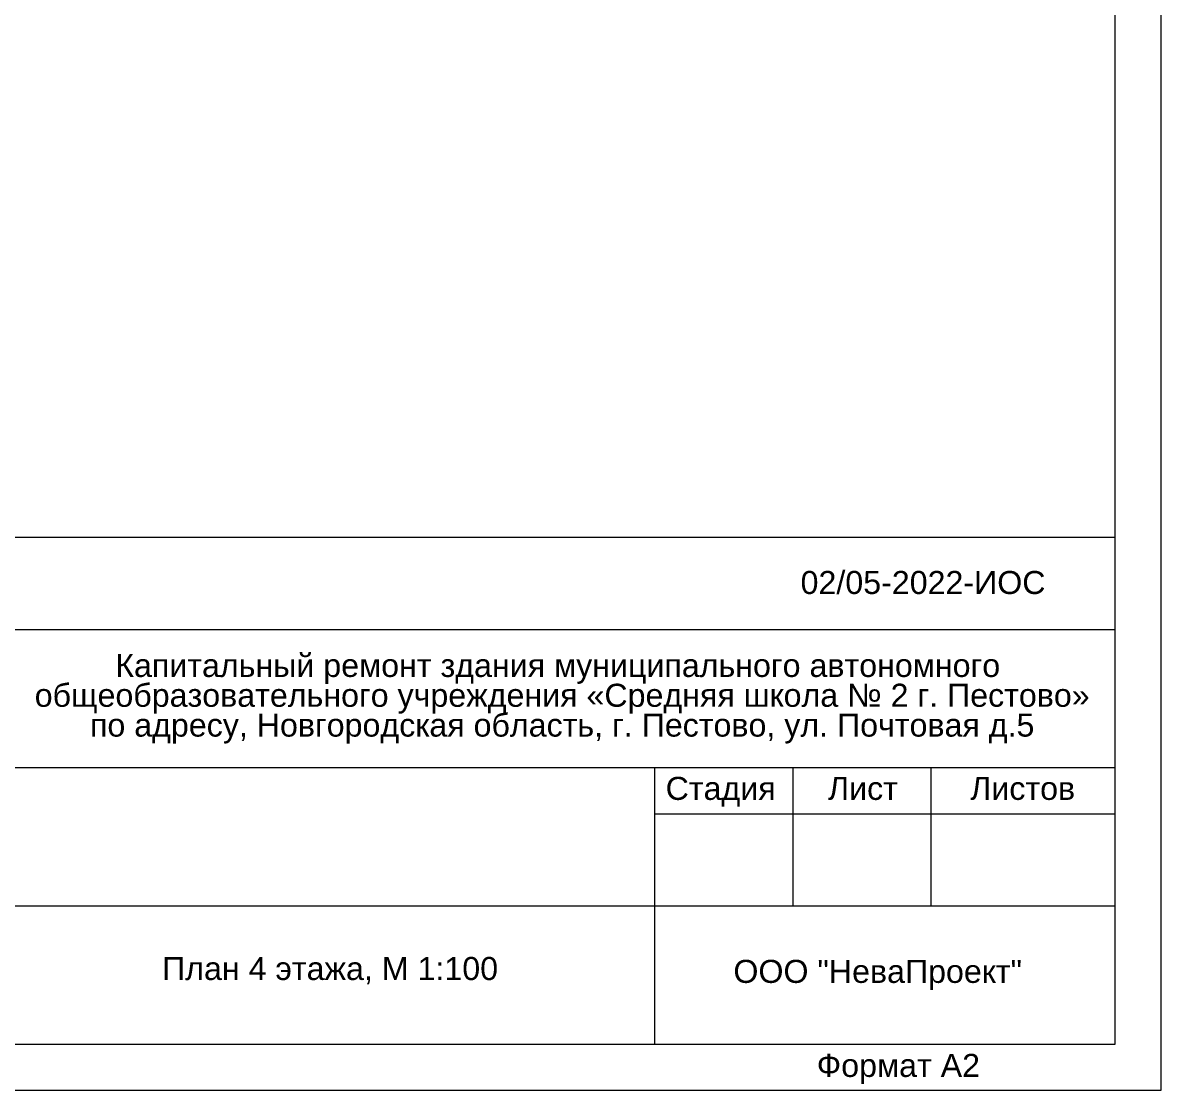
# Model space of a CAD drawing. Header units: millimetres. Extents: x 1982 to 10001982, y -1005230 to 4320529.
# Drawn here: x 2640416 to 2652772, y 1190781 to 1202363 of the extents above; entities that cross this region are included whole.
import ezdxf
from ezdxf.enums import TextEntityAlignment as Align

# ---------------------------------------------------------------- set-up
doc = ezdxf.new("R2010")
doc.units = ezdxf.units.MM
doc.linetypes.add('DGN Style 3', pattern=[499.525246, 356.803747, -142.721499])
doc.layers.add('Level 63', color=7, linetype='Continuous', lineweight=0)
doc.styles.add('Style-Arial', font='arial.ttf')

msp = doc.modelspace()

# ---------------------------------------------------------------- linework, layer by layer
at = {"layer": 'Level 63', "color": 7, "linetype": 'Continuous', "lineweight": 13}
for p, q in [((2633771.797, 1196781.247), (2652271.797, 1196781.247)), ((2640271.797, 1195781.247), (2652271.797, 1195781.247)), ((2640271.797, 1194281.247), (2652271.797, 1194281.247)), ((2647271.797, 1193781.247), (2652271.797, 1193781.247)), ((2640271.797, 1192781.247), (2652271.797, 1192781.247))]:
    msp.add_line(p, q, dxfattribs=at)
at = {"layer": 'Level 63', "color": 7, "linetype": 'Continuous', "lineweight": 13, "flags": 128}
for points in [[(2647271.797, 1194281.247), (2647271.797, 1191281.247)], [(2648771.797, 1194281.247), (2648771.797, 1192781.247)], [(2650271.797, 1194281.247), (2650271.797, 1192781.247)]]:
    msp.add_lwpolyline(points, dxfattribs=at)
at = {"layer": 'Level 63', "color": 7, "linetype": 'Continuous', "lineweight": 13}
for points in [[(2610721.797, 1190781.247), (2652771.797, 1190781.247), (2652771.797, 1250181.247), (2610721.797, 1250181.247)], [(2612721.797, 1191281.247), (2652271.797, 1191281.247), (2652271.797, 1249681.247), (2612721.797, 1249681.247)]]:
    msp.add_3dface(points, dxfattribs=at)

# ---------------------------------------------------------------- texts
at = {"color": 7, "linetype": 'Continuous', "lineweight": 0, "style": 'Style-Arial'}
msp.add_text('02/05-2022-ИОС', height=250, dxfattribs=at).set_placement((2648857.671, 1196415.156), align=Align.TOP_LEFT)
at = {"color": 18, "linetype": 'DGN Style 3', "lineweight": 0, "true_color": 0x000000, "insert": (2646221.941, 1195515.209), "char_height": 250, "attachment_point": 2, "line_spacing_factor": 0.776524, "style": 'Style-Arial'}
msp.add_mtext('Капитальный ремонт здания муниципального автономного\\P общеобразовательного учреждения «Средняя школа № 2 г. Пестово»\\P по адресу, Новгородская область, г. Пестово, ул. Почтовая д.5\\P', dxfattribs=at)
at = {"color": 7, "linetype": 'Continuous', "lineweight": 13, "insert": (2643751.59, 1192226.83), "char_height": 250, "attachment_point": 2, "line_spacing_factor": 0.6, "style": 'Style-Arial'}
msp.add_mtext('План 4 этажа, М 1:100', dxfattribs=at)
at = {"layer": 'Level 63', "color": 7, "linetype": 'Continuous', "lineweight": 0, "style": 'Style-Arial'}
for s, p in [('Стадия', (2647990.242, 1194056.257)), ('Лист', (2649534.563, 1194056.257)), ('Листов', (2651268.054, 1194056.257)), ('ООО "НеваПроект"', (2649694.742, 1192070.746)), ('Формат A2', (2649919.159, 1191050.476))]:
    msp.add_text(s, height=250, dxfattribs=at).set_placement(p, align=Align.MIDDLE_CENTER)

doc.saveas('drawing.dxf')
